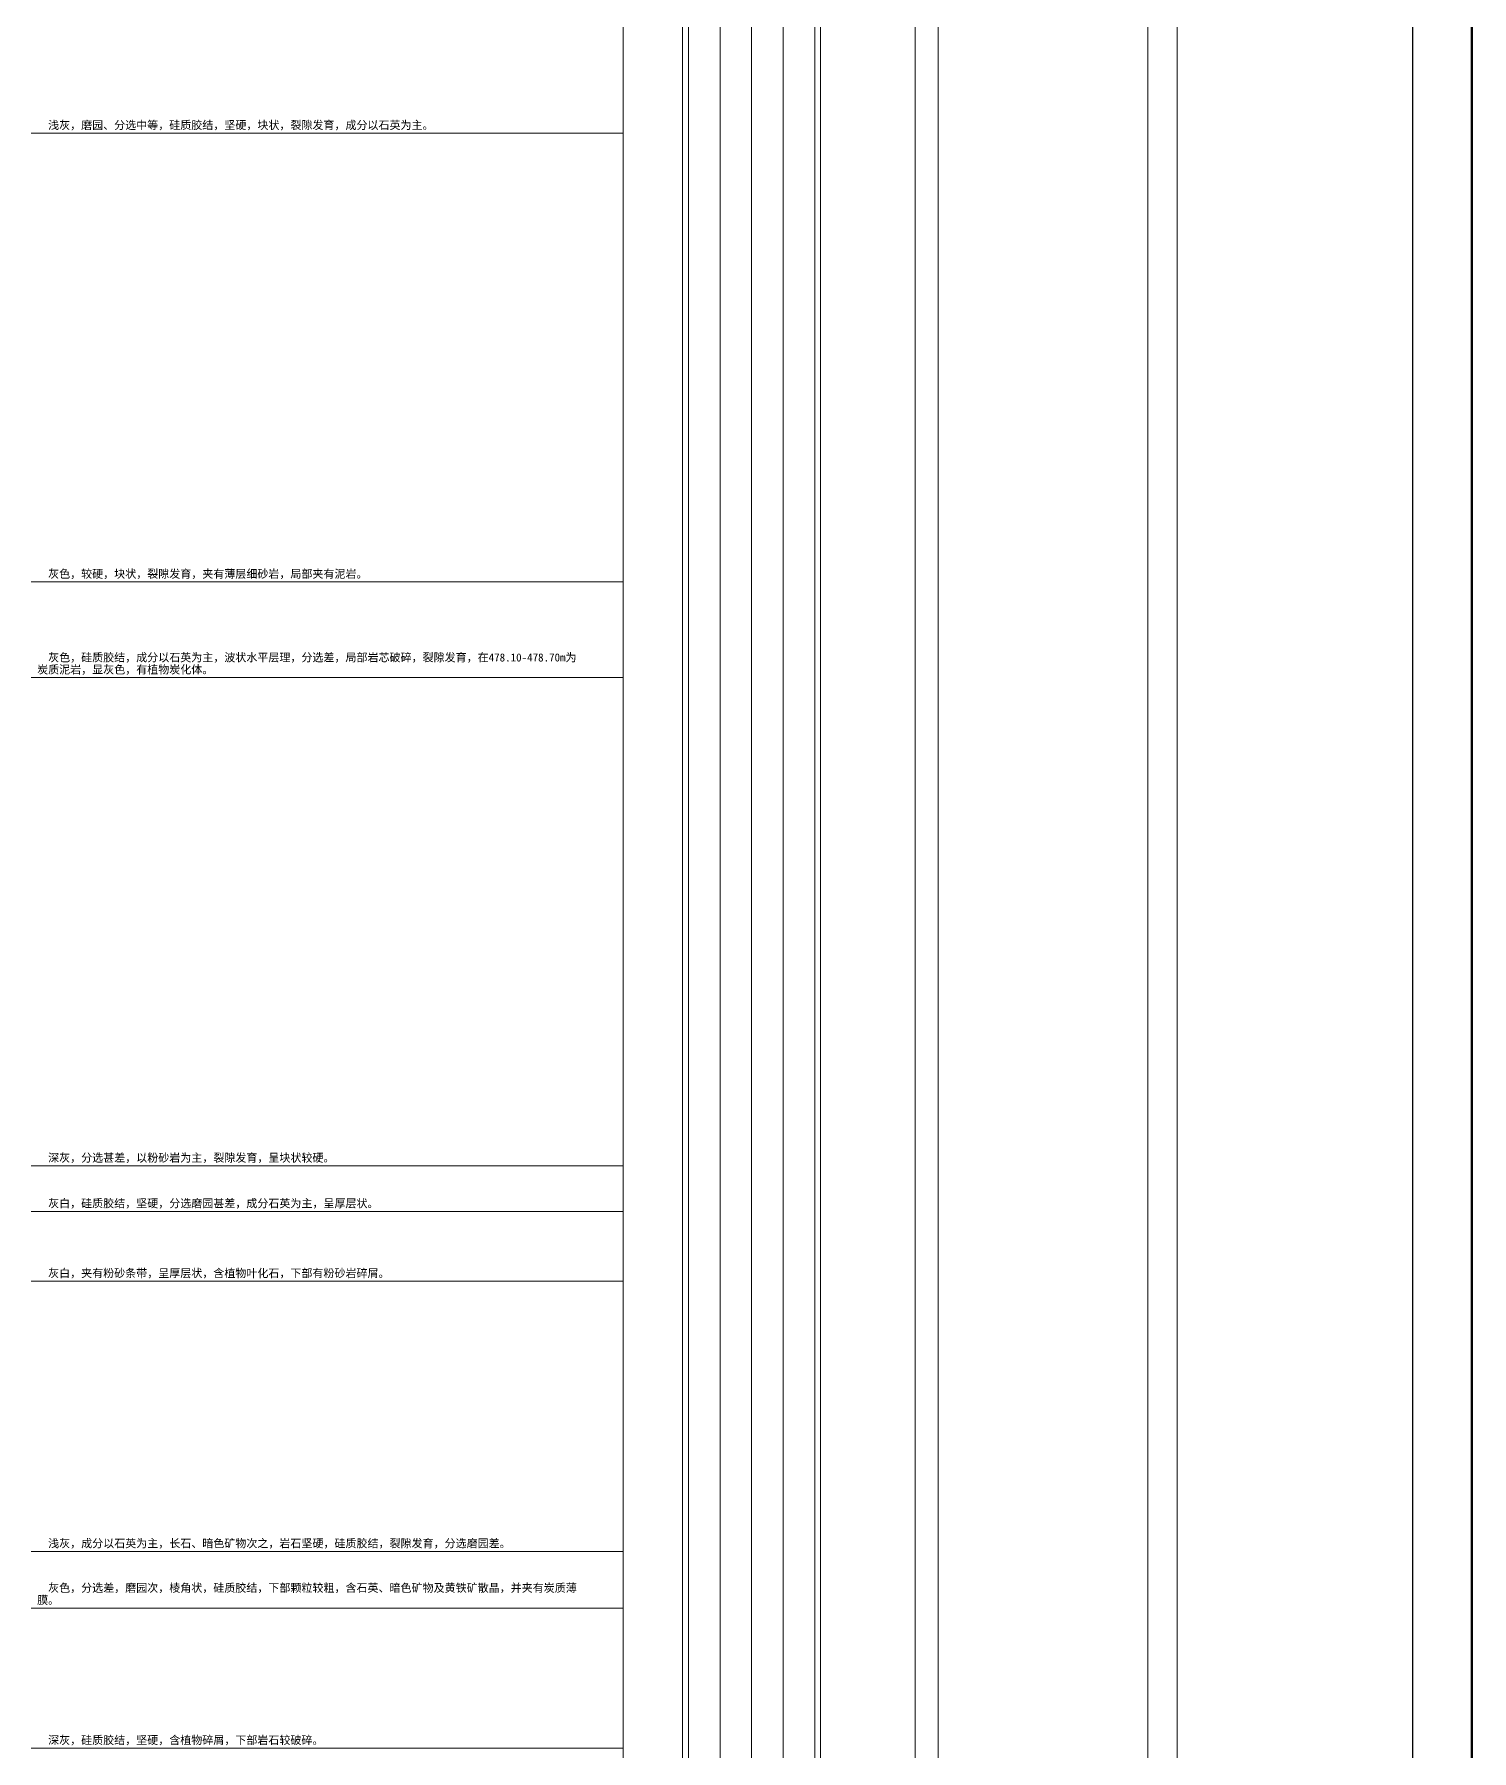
# Model space of a CAD drawing. Header units: inches. Extents: x -27 to 109, y -724 to 26.
# Drawn here: x 36 to 108.9, y -533.9 to -447 of the extents above; entities that cross this region are included whole.
import ezdxf

# ---------------------------------------------------------------- set-up
doc = ezdxf.new("R2010")
doc.units = ezdxf.units.IN
doc.header["$MEASUREMENT"] = 0
doc.layers.get('0').update_dxf_attribs({"lineweight": 0})
for name, color, linetype, lineweight, true_color in [('自然伽玛', 5, 'Continuous', 0, 0x0000ff), ('自然电位', 1, 'Continuous', 0, 0xff0000), ('视电阻率', 3, 'Continuous', 0, 0x00ff00)]:
    doc.layers.add(name, color=color, linetype=linetype, lineweight=lineweight, true_color=true_color)
doc.styles.add('宋体', font='')
doc.styles.get('宋体').set_extended_font_data('宋体')

msp = doc.modelspace()

# ---------------------------------------------------------------- linework, layer by layer
at = {"lineweight": 100}
msp.add_line((108.882, 26.296), (108.882, -724.212), dxfattribs=at)
at = {"lineweight": 30}
msp.add_line((105.882, 23.296), (105.882, -721.212), dxfattribs=at)
at = {"linetype": 'Continuous', "lineweight": 15}
for p, q in [((65.882, 0.896), (65.882, -693.554)), ((68.882, 0.896), (68.882, -693.554)), ((69.19, 0.896), (69.19, -693.554)), ((69.19, 0.896), (69.19, -693.554)), ((70.79, 0.896), (70.79, -693.554)), ((70.79, 0.896), (70.79, -693.554)), ((72.39, 0.896), (72.39, -693.554)), ((72.39, 0.896), (72.39, -693.554)), ((73.99, 0.896), (73.99, -693.554)), ((73.99, 0.896), (73.99, -693.554)), ((75.59, 0.896), (75.59, -693.554)), ((75.59, 0.896), (75.59, -693.554)), ((75.882, 0.896), (75.882, -693.554)), ((35.882, -451.964), (65.882, -451.964)), ((35.882, -474.704), (65.882, -474.704)), ((35.882, -479.554), (65.882, -479.554)), ((35.882, -504.294), (65.882, -504.294)), ((35.882, -506.604), (65.882, -506.604)), ((35.882, -510.144), (65.882, -510.144)), ((35.882, -523.834), (65.882, -523.834)), ((35.882, -526.704), (65.882, -526.704)), ((35.882, -533.804), (65.882, -533.804))]:
    msp.add_line(p, q, dxfattribs=at)
at = {"layer": '自然伽玛', "linetype": 'Continuous', "lineweight": 15}
msp.add_line((105.882, 0.896), (105.882, -693.554), dxfattribs=at)
at = {"layer": '自然电位', "linetype": 'Continuous', "lineweight": 15}
for p, q in [((80.682, 0.896), (80.682, -693.554)), ((93.964, 0.896), (93.964, -693.554))]:
    msp.add_line(p, q, dxfattribs=at)
at = {"layer": '视电阻率', "linetype": 'Continuous', "lineweight": 15}
for p, q in [((81.851, 0.896), (81.851, -693.554)), ((92.466, 0.896), (92.466, -693.554))]:
    msp.add_line(p, q, dxfattribs=at)

# ---------------------------------------------------------------- texts
at = {"style": '宋体'}
for s, p in [('  浅灰，磨园、分选中等，硅质胶结，坚硬，块状，裂隙发育，成分以石英为主。', (36.182, -451.764)), ('  灰色，较硬，块状，裂隙发育，夹有薄层细砂岩，局部夹有泥岩。', (36.182, -474.504)), ('  灰色，硅质胶结，成分以石英为主，波状水平层理，分选差，局部岩芯破碎，裂隙发育，在478.10-478.70m为', (36.182, -478.74)), ('炭质泥岩，显灰色，有植物炭化体。', (36.182, -479.354)), ('  深灰，分选甚差，以粉砂岩为主，裂隙发育，呈块状较硬。', (36.182, -504.094)), ('  灰白，硅质胶结，坚硬，分选磨园甚差，成分石英为主，呈厚层状。', (36.182, -506.404)), ('  灰白，夹有粉砂条带，呈厚层状，含植物叶化石，下部有粉砂岩碎屑。', (36.182, -509.944)), ('  浅灰，成分以石英为主，长石、暗色矿物次之，岩石坚硬，硅质胶结，裂隙发育，分选磨园差。', (36.182, -523.634)), ('膜。', (36.182, -526.504)), ('  灰色，分选差，磨园次，棱角状，硅质胶结，下部颗粒较粗，含石英、暗色矿物及黄铁矿散晶，并夹有炭质薄', (36.182, -525.89)), ('  深灰，硅质胶结，坚硬，含植物碎屑，下部岩石较破碎。', (36.182, -533.604))]:
    msp.add_text(s, height=0.4092, dxfattribs=at).set_placement(p)

doc.saveas('drawing.dxf')
